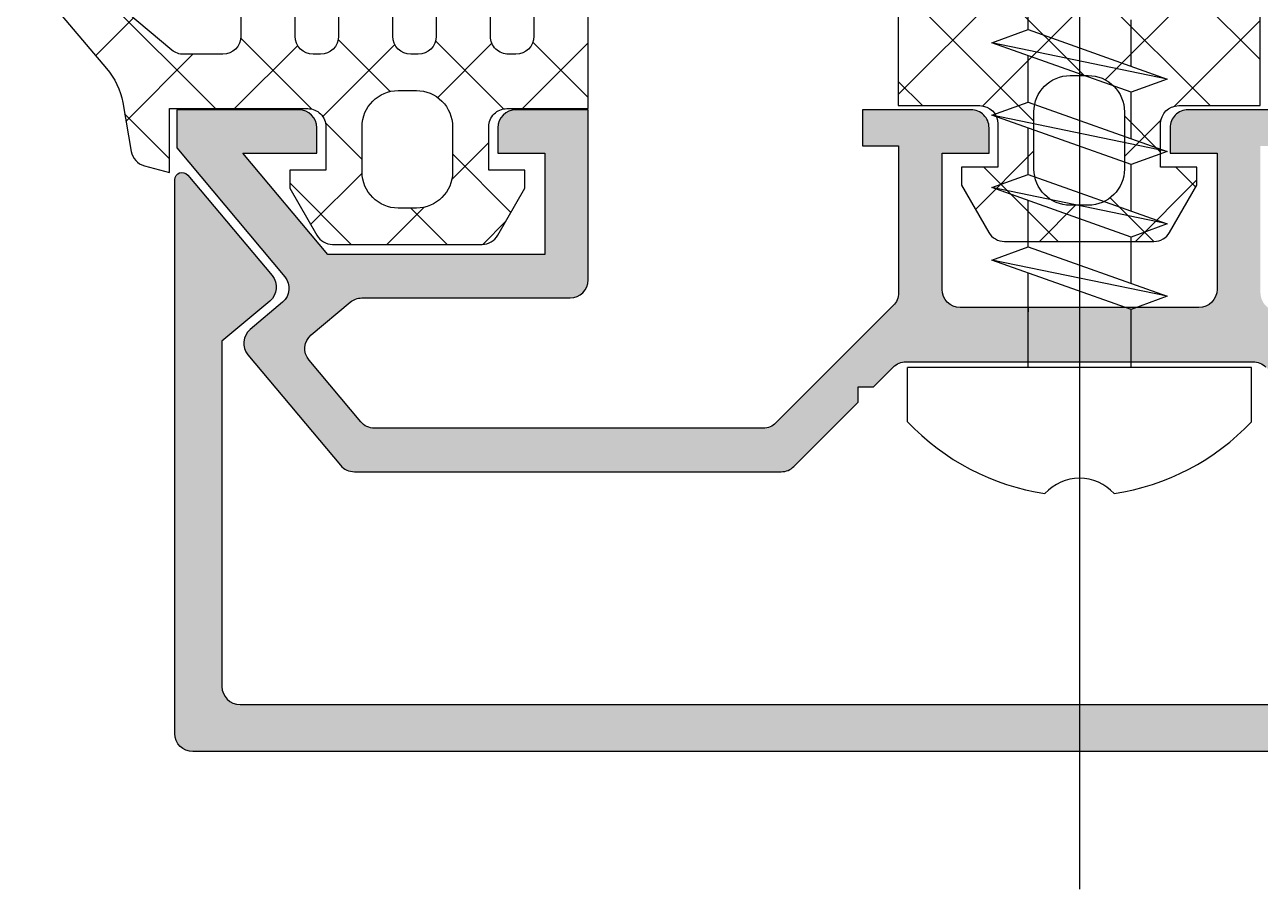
# Model space of a CAD drawing. Header units: millimetres. Extents: x 809 to 8159, y 33 to 4533.
# Drawn here: x 2927.387 to 2930.802, y 1912.967 to 1915.356 of the extents above; entities that cross this region are included whole.
import ezdxf

# ---------------------------------------------------------------- set-up
doc = ezdxf.new("R2010")
doc.units = ezdxf.units.MM
doc.linetypes.add('DASHDOT', pattern=[25.399999999999995, 12.7, -6.349999999999998, 0, -6.349999999999998])
for name, color, linetype in [('11', 11, 'Continuous'), ('EKSEN', 11, 'Continuous'), ('FITILLER', 240, 'Continuous'), ('GORUNUS-TARAMA', 11, 'Continuous')]:
    doc.layers.add(name, color=color, linetype=linetype)

# ---------------------------------------------------------------- blocks, each defined once
blk = doc.blocks.new('ajsdfxcvzx')
h = blk.add_hatch(color=256)
edge = h.paths.add_edge_path()
edge.add_line((34884.77996762441, -6676.553415649256), (34884.18020399451, -6676.553415649256))
edge.add_line((34884.18020399451, -6676.553415649256), (34883.94525609778, -6676.273415649255))
edge.add_line((34883.94525609778, -6676.273415649255), (34884.14996762441, -6676.273415649255))
edge.add_line((34884.14996762441, -6676.273415649255), (34884.14996762441, -6676.203415649255))
edge.add_arc((34884.09996762441, -6676.203415649257), 0.05000000000291038, 2.084408315922602e-09, 90)
edge.add_line((34884.09996762441, -6676.153415649255), (34883.76268819843, -6676.153415649255))
edge.add_line((34883.76268819843, -6676.153415649255), (34883.76268819843, -6676.258839545471))
edge.add_line((34883.76268819843, -6676.258839545471), (34884.06134350394, -6676.614763078764))
edge.add_arc((34884.02304128178, -6676.646902459247), 0.05000000000070128, -50.00000000061351, 39.99999999791822, ccw=False)
edge.add_line((34884.05518066227, -6676.685204681404), (34883.96568565673, -6676.760299907542))
edge.add_arc((34883.99782503722, -6676.798602129698), 0.05000000000058918, 129.9999999993865, 219.9999999979182)
edge.add_line((34883.95952281506, -6676.830741510182), (34884.2152917269, -6677.135555029739))
edge.add_arc((34884.25359394905, -6677.103415649261), 0.04999999999220452, 219.9999999992856, 270)
edge.add_line((34884.25359394905, -6677.153415649255), (34885.4331297572, -6677.153415649255))
edge.add_arc((34885.4331297572, -6677.103415649254), 0.05000000000109139, 270, 314.999999999263)
edge.add_line((34885.46848509626, -6677.138770988315), (34885.64566587187, -6676.9615902127))
edge.add_line((34885.64566587187, -6676.9615902127), (34885.64566587187, -6676.919163805828))
edge.add_line((34885.64566587187, -6676.919163805828), (34885.68809227874, -6676.919163805828))
edge.add_line((34885.68809227874, -6676.919163805828), (34885.74304353748, -6676.864212547087))
edge.add_arc((34885.77839887654, -6676.899567886147), 0.05000000000103742, 90, 134.9999999992631, ccw=False)
edge.add_line((34885.77839887654, -6676.849567886146), (34886.7369775203, -6676.849567886146))
edge.add_arc((34886.7369775203, -6676.899567886147), 0.05000000000109139, 45.000000000736975, 90, ccw=False)
edge.add_line((34886.77233285936, -6676.864212547087), (34886.8272841181, -6676.919163805828))
edge.add_line((34886.8272841181, -6676.919163805828), (34886.86971052497, -6676.919163805828))
edge.add_line((34886.86971052497, -6676.919163805828), (34886.86971052497, -6676.9615902127))
edge.add_line((34886.86971052497, -6676.9615902127), (34887.04689130059, -6677.138770988315))
edge.add_arc((34887.08224663965, -6677.103415649254), 0.05000000000103742, 225.0000000007369, 270)
edge.add_line((34887.08224663965, -6677.153415649255), (34888.26178244779, -6677.153415649255))
edge.add_arc((34888.26178244779, -6677.103415649253), 0.05000000000200089, 270, 319.9999999996867)
edge.add_line((34888.30008466995, -6677.135555029739), (34888.55585358179, -6676.830741510182))
edge.add_arc((34888.51755135963, -6676.798602129698), 0.05000000000070128, 320.0000000020818, 410.0000000006135)
edge.add_line((34888.54969074012, -6676.760299907542), (34888.46019573459, -6676.685204681404))
edge.add_arc((34888.49233511507, -6676.646902459247), 0.05000000000058918, 140.0000000020818, 230.0000000006135, ccw=False)
edge.add_line((34888.45403289291, -6676.614763078764), (34888.75268819842, -6676.258839545471))
edge.add_line((34888.75268819842, -6676.258839545471), (34888.75268819842, -6676.153415649255))
edge.add_line((34888.75268819842, -6676.153415649255), (34888.41540877244, -6676.153415649255))
edge.add_arc((34888.41540877244, -6676.203415649257), 0.05000000000200089, 90, 179.9999999979156)
edge.add_line((34888.36540877244, -6676.203415649255), (34888.36540877244, -6676.273415649255))
edge.add_line((34888.36540877244, -6676.273415649255), (34888.57012029907, -6676.273415649255))
edge.add_line((34888.57012029907, -6676.273415649255), (34888.33517240234, -6676.553415649256))
edge.add_line((34888.33517240234, -6676.553415649256), (34887.73540877244, -6676.553415649256))
edge.add_line((34887.73540877244, -6676.553415649256), (34887.73540877244, -6676.273415649255))
edge.add_line((34887.73540877244, -6676.273415649255), (34887.86540877244, -6676.273415649255))
edge.add_line((34887.86540877244, -6676.273415649255), (34887.86540877244, -6676.203415649255))
edge.add_arc((34887.81540877243, -6676.203415649254), 0.05000000000291038, 359.9999999979156, 449.9999999916624)
edge.add_line((34887.81540877244, -6676.153415649255), (34887.61540877244, -6676.153415649255))
edge.add_line((34887.61540877244, -6676.153415649255), (34887.61540877244, -6676.623415649256))
edge.add_arc((34887.66540877244, -6676.623415649254), 0.05000000000291038, 180.0000000020844, 270)
edge.add_line((34887.66540877244, -6676.673415649256), (34888.24126074223, -6676.673415649256))
edge.add_arc((34888.24126074223, -6676.723415649255), 0.0499999999992724, 49.99999999927371, 90, ccw=False)
edge.add_line((34888.27340012271, -6676.6851134271), (34888.38063089378, -6676.775090727553))
edge.add_arc((34888.34849151329, -6676.813392949711), 0.0500000000012859, -39.99999999791822, 50.000000001283524, ccw=False)
edge.add_line((34888.38679373545, -6676.845532330194), (34888.24412775097, -6677.01555502974))
edge.add_arc((34888.20582552881, -6676.983415649254), 0.05000000000187051, 270, 320.0000000004851, ccw=False)
edge.add_line((34888.20582552881, -6677.033415649255), (34887.13195226714, -6677.033415649255))
edge.add_arc((34887.13195226714, -6676.983415649254), 0.05000000000109139, 225, 270, ccw=False)
edge.add_line((34887.09659692808, -6677.018770988314), (34886.77233285936, -6676.694506919603))
edge.add_arc((34886.80768819842, -6676.659151580548), 0.04999999999653565, 179.9999999937468, 224.9999999955783, ccw=False)
edge.add_line((34886.75768819843, -6676.659151580543), (34886.75768819843, -6676.253415649256))
edge.add_line((34886.75768819843, -6676.253415649256), (34886.85768819843, -6676.253415649256))
edge.add_line((34886.85768819843, -6676.253415649256), (34886.85768819843, -6676.153415649255))
edge.add_line((34886.85768819843, -6676.153415649255), (34886.55768819842, -6676.153415649255))
edge.add_arc((34886.55768819842, -6676.203415649254), 0.04999999999836291, 90, 180.0000000020844)
edge.add_line((34886.50768819843, -6676.203415649255), (34886.50768819843, -6676.273415649255))
edge.add_line((34886.50768819843, -6676.273415649255), (34886.63768819843, -6676.273415649255))
edge.add_line((34886.63768819843, -6676.273415649255), (34886.63768819843, -6676.649567886147))
edge.add_arc((34886.58768819842, -6676.649567886148), 0.05000000000291038, -89.99999999166238, 2.084391326206969e-09, ccw=False)
edge.add_line((34886.58768819843, -6676.699567886147), (34885.92768819843, -6676.699567886147))
edge.add_arc((34885.92768819843, -6676.649567886145), 0.05000000000200089, 180.0000000020844, 270, ccw=False)
edge.add_line((34885.87768819842, -6676.649567886147), (34885.87768819842, -6676.273415649255))
edge.add_line((34885.87768819842, -6676.273415649255), (34886.00768819843, -6676.273415649255))
edge.add_line((34886.00768819843, -6676.273415649255), (34886.00768819843, -6676.203415649255))
edge.add_arc((34885.95768819842, -6676.203415649257), 0.05000000000291038, 2.084408315922602e-09, 90)
edge.add_line((34885.95768819842, -6676.153415649255), (34885.65768819842, -6676.153415649255))
edge.add_line((34885.65768819842, -6676.153415649255), (34885.65768819842, -6676.253415649256))
edge.add_line((34885.65768819842, -6676.253415649256), (34885.75768819843, -6676.253415649256))
edge.add_line((34885.75768819843, -6676.253415649256), (34885.75768819843, -6676.659151580543))
edge.add_arc((34885.70768819842, -6676.65915158054), 0.05000000000291038, 314.99999999778913, 359.9999999968734, ccw=False)
edge.add_line((34885.74304353748, -6676.694506919603), (34885.41877946878, -6677.018770988314))
edge.add_arc((34885.38342412972, -6676.983415649254), 0.05000000000039431, 270, 315, ccw=False)
edge.add_line((34885.38342412972, -6677.033415649255), (34884.30955086803, -6677.033415649255))
edge.add_arc((34884.30955086803, -6676.983415649262), 0.04999999999381544, 219.9999999984873, 270, ccw=False)
edge.add_line((34884.27124864588, -6677.01555502974), (34884.1285826614, -6676.845532330194))
edge.add_arc((34884.16688488355, -6676.813392949707), 0.05000000000303974, 130.0000000077832, 220.0000000011117, ccw=False)
edge.add_line((34884.13474550306, -6676.775090727553), (34884.24197627413, -6676.6851134271))
edge.add_arc((34884.27411565463, -6676.723415649255), 0.05000000000387265, 90.00000000833762, 130.0000000071133, ccw=False)
edge.add_line((34884.27411565462, -6676.673415649256), (34884.84996762441, -6676.673415649256))
edge.add_arc((34884.84996762441, -6676.623415649254), 0.05000000000200089, 270, 359.9999999979156)
edge.add_line((34884.89996762441, -6676.623415649256), (34884.89996762441, -6676.153415649255))
edge.add_line((34884.89996762441, -6676.153415649255), (34884.69996762442, -6676.153415649255))
edge.add_arc((34884.69996762442, -6676.203415649257), 0.05000000000200089, 90, 179.9999999979156)
edge.add_line((34884.64996762441, -6676.203415649255), (34884.64996762441, -6676.273415649255))
edge.add_line((34884.64996762441, -6676.273415649255), (34884.77996762441, -6676.273415649255))
edge.add_line((34884.77996762441, -6676.273415649255), (34884.77996762441, -6676.553415649256))
h = blk.add_hatch(color=256)
edge = h.paths.add_edge_path()
edge.add_arc((34883.93768819843, -6677.746723421571), 0.05000000000291038, 179.9999999979156, 269.9999999916624)
edge.add_line((34883.93768819842, -6677.796723421569), (34888.57768819842, -6677.796723421569))
edge.add_arc((34888.57768819842, -6677.746723421567), 0.05000000000200089, 270, 359.9999999979156)
edge.add_line((34888.62768819842, -6677.746723421569), (34888.62768819842, -6676.793112363805))
edge.add_line((34888.62768819842, -6676.793112363805), (34888.4954165359, -6676.682123260569))
edge.add_arc((34888.52755591639, -6676.643821038416), 0.04999999999780233, 139.999999993529, 229.9999999979339, ccw=False)
edge.add_line((34888.48925369424, -6676.611681657929), (34888.72236730956, -6676.333867669376))
edge.add_arc((34888.73768819842, -6676.346723421571), 0.02000000000402999, 5.211006737226853e-09, 140.0000000022517, ccw=False)
edge.add_line((34888.75768819843, -6676.34672342157), (34888.75768819843, -6677.876723421569))
edge.add_arc((34888.70768819842, -6677.876723421568), 0.05000000000291038, 270, 359.9999999989578, ccw=False)
edge.add_line((34888.70768819842, -6677.926723421569), (34883.80768819842, -6677.926723421569))
edge.add_arc((34883.80768819842, -6677.876723421572), 0.04999999999745341, 179.9999999968734, 270, ccw=False)
edge.add_line((34883.75768819843, -6677.876723421569), (34883.75768819843, -6676.34672342157))
edge.add_arc((34883.77768819842, -6676.346723421569), 0.01999999999679858, 40.000000005158824, 180.0000000026055, ccw=False)
edge.add_line((34883.79300908728, -6676.333867669376), (34884.02612270262, -6676.611681657928))
edge.add_arc((34883.98782048046, -6676.643821038411), 0.05000000000070128, -50.000000001283524, 39.99999999791822, ccw=False)
edge.add_line((34884.01995986095, -6676.682123260569), (34883.88768819843, -6676.793112363805))
edge.add_line((34883.88768819843, -6676.793112363805), (34883.88768819843, -6677.746723421569))
at = {"layer": 'FITILLER'}
h = blk.add_hatch(dxfattribs=at)
h.set_pattern_fill('NET', color=256, scale=1.499999999999999, angle=135, style=0)
h.set_pattern_definition([(134.9999999999999, (34808.22558262694, -6694.463468354938), (-0.1325825214724775, -0.1325825214724777), []), (225, (34808.22558262694, -6694.463468354938), (0.1325825214724776, -0.1325825214724777), [])])
edge = h.paths.add_edge_path(flags=16)
edge.add_arc((34886.28170204256, -6676.158851793674), 0.1000000000030923, 2.084391326206969e-09, 90, ccw=False)
edge.add_line((34886.38170204256, -6676.158851793671), (34886.38170204256, -6676.317125699782))
edge.add_arc((34886.28170204256, -6676.317125699779), 0.1000000000058208, 270, 359.9999999984367, ccw=False)
edge.add_line((34886.28170204256, -6676.417125699782), (34886.23170204256, -6676.417125699782))
edge.add_arc((34886.23170204257, -6676.317125699783), 0.09999999999854481, 179.9999999994789, 269.99999999583116, ccw=False)
edge.add_line((34886.13170204256, -6676.317125699782), (34886.13170204256, -6676.158851793671))
edge.add_arc((34886.23170204257, -6676.158851793671), 0.1000000000058208, 90.00000000416878, 180, ccw=False)
edge.add_line((34886.23170204256, -6676.058851793671), (34886.28170204256, -6676.058851793671))
edge = h.paths.add_edge_path()
edge.add_line((34886.75670204256, -6676.142125699782), (34886.75670204256, -6675.625331301978))
edge.add_arc((34886.74670204256, -6675.625331301977), 0.01000000000203727, 359.999999994789, 495.000000014739)
edge.add_line((34886.73963097475, -6675.618260234169), (34886.62884159666, -6675.729049612341))
edge.add_arc((34886.62252484373, -6675.722732859404), 0.008933237673640144, 225, 315, ccw=False)
edge.add_line((34886.61620809079, -6675.729049612341), (34886.50690066288, -6675.619742184515))
edge.add_arc((34886.50058390995, -6675.626058937455), 0.008933237675569472, 45.00000001237427, 135.0000000123743)
edge.add_line((34886.49426715701, -6675.619742184521), (34886.38495972927, -6675.729049612341))
edge.add_arc((34886.37864297634, -6675.722732859407), 0.008933237665922826, 224.9999999835009, 314.99999998350097, ccw=False)
edge.add_line((34886.37232622341, -6675.729049612341), (34886.26301879549, -6675.619742184515))
edge.add_arc((34886.25670204256, -6675.626058937451), 0.008933237667852156, 45.00000002887334, 135.0000000288733)
edge.add_line((34886.25038528963, -6675.619742184521), (34886.14107786189, -6675.729049612341))
edge.add_arc((34886.13476110895, -6675.722732859404), 0.008933237673640144, 225, 315, ccw=False)
edge.add_line((34886.12844435601, -6675.729049612341), (34886.01913692812, -6675.619742184518))
edge.add_arc((34886.01282017518, -6675.626058937455), 0.008933237673640144, 45, 135)
edge.add_line((34886.00650342224, -6675.619742184518), (34885.8971959945, -6675.729049612341))
edge.add_arc((34885.89087924157, -6675.722732859404), 0.008933237673640144, 225, 315, ccw=False)
edge.add_line((34885.88456248863, -6675.729049612341), (34885.77377311037, -6675.618260234083))
edge.add_arc((34885.76670204256, -6675.625331301894), 0.009999999999435752, 44.99999999631525, 180.000000005211)
edge.add_line((34885.75670204256, -6675.625331301895), (34885.75670204256, -6676.142125699782))
edge.add_line((34885.75670204256, -6676.142125699782), (34885.98170204256, -6676.142125699782))
edge.add_arc((34885.98170204256, -6676.192125699779), 0.04999999999745341, -3.126615411019884e-09, 90, ccw=False)
edge.add_line((34886.03170204256, -6676.192125699782), (34886.03170204256, -6676.312125699782))
edge.add_line((34886.03170204256, -6676.312125699782), (34885.93170204257, -6676.312125699782))
edge.add_line((34885.93170204257, -6676.312125699782), (34885.93170204257, -6676.362125699782))
edge.add_line((34885.93170204257, -6676.362125699782), (34886.00675757756, -6676.492125699782))
edge.add_arc((34886.05005884774, -6676.467125699787), 0.04999999999240908, 209.9999999985236, 270)
edge.add_line((34886.05005884774, -6676.517125699782), (34886.46334523738, -6676.517125699782))
edge.add_arc((34886.46334523738, -6676.467125699787), 0.04999999999472493, 270, 330.0000000014764)
edge.add_line((34886.50664650757, -6676.492125699782), (34886.58170204256, -6676.362125699782))
edge.add_line((34886.58170204256, -6676.362125699782), (34886.58170204256, -6676.312125699782))
edge.add_line((34886.58170204256, -6676.312125699782), (34886.48170204256, -6676.312125699782))
edge.add_line((34886.48170204256, -6676.312125699782), (34886.48170204256, -6676.192125699782))
edge.add_arc((34886.53170204256, -6676.192125699779), 0.05000000000291038, 90.00000000833762, 180.0000000031266, ccw=False)
edge.add_line((34886.53170204256, -6676.142125699782), (34886.75670204256, -6676.142125699782))
h = blk.add_hatch(dxfattribs=at)
h.set_pattern_fill('NET', color=256, scale=1.499999999999999, angle=135, style=0)
h.set_pattern_definition([(45.00000000000003, (34900.74580010236, -6690.569310699352), (0.1325825214724776, -0.1325825214724776), []), (314.9999999999999, (34900.74580010236, -6690.569310699352), (-0.1325825214724775, -0.1325825214724777), [])])
edge = h.paths.add_edge_path(flags=16)
edge.add_arc((34884.37496762442, -6676.32532972287), 0.0999999999994543, 179.9999999994789, 269.99999999583116, ccw=False)
edge.add_line((34884.27496762441, -6676.325329722869), (34884.27496762441, -6676.200329722869))
edge.add_arc((34884.37496762442, -6676.200329722869), 0.1000000000058208, 90.00000000416878, 180, ccw=False)
edge.add_line((34884.37496762441, -6676.10032972287), (34884.42496762441, -6676.10032972287))
edge.add_arc((34884.42496762441, -6676.200329722873), 0.1000000000030923, 2.084391326206969e-09, 90, ccw=False)
edge.add_line((34884.52496762441, -6676.200329722869), (34884.52496762441, -6676.325329722869))
edge.add_arc((34884.42496762441, -6676.325329722867), 0.1000000000058208, 270, 359.9999999984367, ccw=False)
edge.add_line((34884.42496762441, -6676.42532972287), (34884.37496762441, -6676.42532972287))
edge = h.paths.add_edge_path()
edge.add_arc((34883.41643577598, -6676.168541348883), 0.2000000000014111, 10.000000001706383, 40.233142158142925, ccw=False)
edge.add_line((34883.61339732658, -6676.133811713344), (34883.63715689394, -6676.268558915723))
edge.add_arc((34883.68639728158, -6676.259876506842), 0.04999999999764103, 189.9999999969365, 254.9999999982706)
edge.add_line((34883.67345632933, -6676.308172798154), (34883.74268819843, -6676.326723421569))
edge.add_line((34883.74268819843, -6676.326723421569), (34883.74268819843, -6676.15032972287))
edge.add_line((34883.74268819843, -6676.15032972287), (34884.12496762441, -6676.15032972287))
edge.add_arc((34884.12496762441, -6676.200329722868), 0.04999999999745341, -2.084391326206969e-09, 90, ccw=False)
edge.add_line((34884.17496762441, -6676.200329722869), (34884.17496762441, -6676.32032972287))
edge.add_line((34884.17496762441, -6676.32032972287), (34884.07496762442, -6676.32032972287))
edge.add_line((34884.07496762442, -6676.32032972287), (34884.07496762442, -6676.370329722869))
edge.add_line((34884.07496762442, -6676.370329722869), (34884.15002315941, -6676.50032972287))
edge.add_arc((34884.19332442959, -6676.475329722874), 0.04999999999240908, 209.9999999985236, 270)
edge.add_line((34884.19332442959, -6676.52532972287), (34884.60661081923, -6676.52532972287))
edge.add_arc((34884.60661081923, -6676.475329722874), 0.04999999999563443, 270, 330.0000000014764)
edge.add_line((34884.64991208942, -6676.50032972287), (34884.72496762441, -6676.370329722869))
edge.add_line((34884.72496762441, -6676.370329722869), (34884.72496762441, -6676.32032972287))
edge.add_line((34884.72496762441, -6676.32032972287), (34884.62496762441, -6676.32032972287))
edge.add_line((34884.62496762441, -6676.32032972287), (34884.62496762441, -6676.200329722869))
edge.add_arc((34884.67496762441, -6676.200329722868), 0.05000000000291038, 90.00000000833762, 180.0000000020844, ccw=False)
edge.add_line((34884.67496762441, -6676.15032972287), (34884.89996762441, -6676.15032972287))
edge.add_line((34884.89996762441, -6676.15032972287), (34884.89996762441, -6675.80032972287))
edge.add_line((34884.89996762441, -6675.80032972287), (34884.74996762441, -6675.80032972287))
edge.add_line((34884.74996762441, -6675.80032972287), (34884.74996762441, -6675.950329722869))
edge.add_arc((34884.69996762441, -6675.950329722871), 0.05000000000291038, -89.99999999166238, 2.084391326206969e-09, ccw=False)
edge.add_line((34884.69996762442, -6676.00032972287), (34884.67996762441, -6676.00032972287))
edge.add_arc((34884.67996762441, -6675.950329722868), 0.05000000000200089, 180.0000000020844, 270, ccw=False)
edge.add_line((34884.62996762441, -6675.950329722869), (34884.62996762441, -6675.80032972287))
edge.add_line((34884.62996762441, -6675.80032972287), (34884.47996762441, -6675.80032972287))
edge.add_line((34884.47996762441, -6675.80032972287), (34884.47996762441, -6675.950329722869))
edge.add_arc((34884.42996762441, -6675.950329722868), 0.05000000000291038, 270, 359.9999999979156, ccw=False)
edge.add_line((34884.42996762441, -6676.00032972287), (34884.40996762441, -6676.00032972287))
edge.add_arc((34884.40996762442, -6675.950329722871), 0.04999999999836291, 179.9999999979156, 269.9999999916624, ccw=False)
edge.add_line((34884.35996762441, -6675.950329722869), (34884.35996762441, -6675.80032972287))
edge.add_line((34884.35996762441, -6675.80032972287), (34884.20996762441, -6675.80032972287))
edge.add_line((34884.20996762441, -6675.80032972287), (34884.20996762441, -6675.950329722869))
edge.add_arc((34884.15996762441, -6675.950329722868), 0.05000000000291038, 270, 359.9999999979156, ccw=False)
edge.add_line((34884.15996762441, -6676.00032972287), (34884.13996762441, -6676.00032972287))
edge.add_arc((34884.13996762441, -6675.950329722871), 0.04999999999836291, 179.9999999979156, 270, ccw=False)
edge.add_line((34884.08996762442, -6675.950329722869), (34884.08996762442, -6675.80032972287))
edge.add_line((34884.08996762442, -6675.80032972287), (34883.93996762441, -6675.80032972287))
edge.add_line((34883.93996762441, -6675.80032972287), (34883.93996762441, -6675.950329722869))
edge.add_arc((34883.88996762441, -6675.950329722868), 0.05000000000291038, 270, 359.9999999979156, ccw=False)
edge.add_line((34883.88996762441, -6676.00032972287), (34883.78180621746, -6676.00032972287))
edge.add_arc((34883.78180621746, -6675.95032972286), 0.05000000000927685, 230.0000000002558, 270, ccw=False)
edge.add_line((34883.74966683697, -6675.988631945025), (34883.43085932555, -6675.721120679772))
edge.add_arc((34883.39268819842, -6675.753415649257), 0.05000000000056654, 40.2331421552053, 220.2331421605906)
edge.add_line((34883.3545170713, -6675.785710618741), (34883.56912028448, -6676.039361470937))
at = {"elevation": -1.177796e-10}
blk.add_lwpolyline([(34886.85768819843, -6676.153415649255), (34886.55768819842, -6676.153415649255, 0.4142135623730951), (34886.50768819843, -6676.203415649255), (34886.50768819843, -6676.273415649255), (34886.63768819843, -6676.273415649255), (34886.63768819843, -6676.649567886147, -0.4142135623730951), (34886.58768819843, -6676.699567886147), (34885.92768819843, -6676.699567886147, -0.4142135623730951), (34885.87768819842, -6676.649567886147), (34885.87768819842, -6676.273415649255), (34886.00768819843, -6676.273415649255), (34886.00768819843, -6676.203415649255, 0.4142135623730951), (34885.95768819842, -6676.153415649255), (34885.65768819842, -6676.153415649255), (34885.65768819842, -6676.253415649256), (34885.75768819843, -6676.253415649256), (34885.75768819843, -6676.659151580543, -0.198912367379658), (34885.74304353748, -6676.694506919603), (34885.41877946878, -6677.018770988314, -0.1989123673796371), (34885.38342412972, -6677.033415649255), (34884.30955086803, -6677.033415649255, -0.2216946626429332), (34884.27124864588, -6677.01555502974), (34884.1285826614, -6676.845532330194, -0.4142135623732124), (34884.13474550306, -6676.775090727553), (34884.24197627413, -6676.6851134271, -0.1763269807083682), (34884.27411565462, -6676.673415649256), (34884.84996762441, -6676.673415649256, 0.4142135623730951), (34884.89996762441, -6676.623415649256), (34884.89996762441, -6676.153415649255), (34884.69996762442, -6676.153415649255, 0.4142135623730951), (34884.64996762441, -6676.203415649255), (34884.64996762441, -6676.273415649255), (34884.77996762441, -6676.273415649255), (34884.77996762441, -6676.553415649256), (34884.18020399451, -6676.553415649256), (34883.94525609778, -6676.273415649255), (34884.14996762441, -6676.273415649255), (34884.14996762441, -6676.203415649255, 0.4142135623730951), (34884.09996762441, -6676.153415649255), (34883.76268819843, -6676.153415649255), (34883.76268819843, -6676.258839545471), (34884.06134350394, -6676.614763078764, -0.4142135623731674), (34884.05518066227, -6676.685204681404), (34883.96568565673, -6676.760299907542, 0.4142135623732124), (34883.95952281506, -6676.830741510182), (34884.2152917269, -6677.135555029739, 0.2216946626429264), (34884.25359394905, -6677.153415649255), (34885.4331297572, -6677.153415649255, 0.198912367379658), (34885.46848509626, -6677.138770988315), (34885.64566587187, -6676.9615902127), (34885.64566587187, -6676.919163805828), (34885.68809227874, -6676.919163805828), (34885.74304353748, -6676.864212547087, -0.198912367379658), (34885.77839887654, -6676.849567886146), (34886.7369775203, -6676.849567886146, -0.1989123673796624), (34886.77233285936, -6676.864212547087)], format="xyb", dxfattribs=at)
blk.add_lwpolyline([(34883.88768819843, -6677.746723421569, 0.4142135623730951), (34883.93768819842, -6677.796723421569), (34888.57768819842, -6677.796723421569, 0.4142135623730951), (34888.62768819842, -6677.746723421569), (34888.62768819842, -6676.793112363805), (34888.4954165359, -6676.682123260569, -0.4142135623731419), (34888.48925369424, -6676.611681657929), (34888.72236730956, -6676.333867669376, -0.7002075382095383), (34888.75768819843, -6676.34672342157), (34888.75768819843, -6677.876723421569, -0.4142135623730617), (34888.70768819842, -6677.926723421569), (34883.80768819842, -6677.926723421569, -0.4142135623730951), (34883.75768819843, -6677.876723421569), (34883.75768819843, -6676.34672342157, -0.7002075382097253), (34883.79300908728, -6676.333867669376), (34884.02612270262, -6676.611681657928, -0.414213562373189), (34884.01995986095, -6676.682123260569), (34883.88768819843, -6676.793112363805)], format="xyb", close=True, dxfattribs=at)
at = {"layer": '11'}
for p, q in [((34886.11537065855, -6675.932150687015), (34886.11537065855, -6675.804002069376)), ((34886.40000573829, -6676.033091468878), (34886.40000573829, -6675.90494285124)), ((34886.01536373864, -6675.968550229082), (34886.11537065855, -6675.932150687015)), ((34886.11537065855, -6675.932150687015), (34886.50001265821, -6676.068557148993)), ((34886.40000573829, -6676.104956691061), (34886.01536373864, -6675.968550229082)), ((34886.50001265821, -6676.068557148993), (34886.01536373864, -6675.968550229082)), ((34886.11537065855, -6676.132164526835), (34886.11537065855, -6676.004015909197)), ((34886.50001265821, -6676.068557148993), (34886.40000573829, -6676.104956691061)), ((34886.40000573829, -6676.233105308699), (34886.40000573829, -6676.104956691061)), ((34886.01536373864, -6676.168564068903), (34886.11537065855, -6676.132164526835)), ((34886.11537065855, -6676.132164526835), (34886.50001265821, -6676.268570988814)), ((34886.40000573829, -6676.304970530882), (34886.01536373864, -6676.168564068903)), ((34886.50001265821, -6676.268570988814), (34886.01536373864, -6676.168564068903)), ((34886.11537065855, -6676.332178366656), (34886.11537065855, -6676.204029749018)), ((34886.50001265821, -6676.268570988814), (34886.40000573829, -6676.304970530882)), ((34886.40000573829, -6676.43311914852), (34886.40000573829, -6676.304970530882)), ((34886.01536373864, -6676.368577908725), (34886.11537065855, -6676.332178366656)), ((34886.11537065855, -6676.332178366656), (34886.50001265821, -6676.468584828634)), ((34886.40000573829, -6676.504984370703), (34886.01536373864, -6676.368577908725)), ((34886.50001265821, -6676.468584828634), (34886.01536373864, -6676.368577908725)), ((34886.11537065855, -6676.532192206477), (34886.11537065855, -6676.404043588838)), ((34886.50001265821, -6676.468584828634), (34886.40000573829, -6676.504984370703)), ((34886.40000573829, -6676.633132988341), (34886.40000573829, -6676.504984370703)), ((34886.01536373864, -6676.568591748545), (34886.11537065855, -6676.532192206477)), ((34886.11537065855, -6676.532192206477), (34886.50001265821, -6676.668598668455)), ((34886.40000573829, -6676.704998210524), (34886.01536373864, -6676.568591748545)), ((34886.50001265821, -6676.668598668455), (34886.01536373864, -6676.568591748545)), ((34886.11536426838, -6676.697933273095), (34886.11536426838, -6676.604055162496)), ((34886.11536426838, -6676.865422469489), (34886.11536426838, -6676.604055162496)), ((34886.50001265821, -6676.668598668455), (34886.40000573829, -6676.704998210524)), ((34886.11536426838, -6676.69835694903), (34886.11536426838, -6676.697933273095)), ((34886.11536426838, -6676.69835694903), (34886.11536426838, -6676.697933273095)), ((34886.11536426838, -6676.697933273095), (34886.11536426838, -6676.711924467226)), ((34886.11536426838, -6676.697933273095), (34886.11536426838, -6676.711924467226)), ((34886.40000573829, -6676.707062868421), (34886.40000573829, -6676.704998210524)), ((34886.40000573829, -6676.865422469489), (34886.40000573829, -6676.704998210524)), ((34885.78268819842, -6677.015422469491), (34885.78268819842, -6676.86542246949)), ((34886.73268819843, -6676.865422469489), (34885.78268819842, -6676.86542246949)), ((34886.73268819843, -6677.015422469491), (34886.73268819843, -6676.865422469489))]:
    blk.add_line(p, q, dxfattribs=at)
for centre, radius, start, end in [((34886.25768819843, -6676.567617591441), 0.6528048780487974, 223.3119780770507, 261.5927706748441), ((34886.25768819843, -6676.567617591441), 0.6528048780487974, 278.4072293251559, 316.6880219229493), ((34886.25768819843, -6677.301435008616), 0.1298408752463274, 42.68487366158671, 137.3151263384133)]:
    blk.add_arc(centre, radius, start, end, dxfattribs=at)
at = {"layer": 'EKSEN', "linetype": 'DASHDOT', "ltscale": 5}
blk.add_line((34886.25768819843, -6664.464769546483), (34886.25768819843, -6678.306878555522), dxfattribs=at)
at = {"layer": 'FITILLER', "elevation": -1.177796e-10}
for points in [[(34885.75670204256, -6675.625331301895), (34885.75670204256, -6676.142125699782), (34885.98170204256, -6676.142125699782, -0.4142135623730951), (34886.03170204256, -6676.192125699782), (34886.03170204256, -6676.312125699782), (34885.93170204257, -6676.312125699782), (34885.93170204257, -6676.362125699782), (34886.00675757756, -6676.492125699782, 0.2679491924311166), (34886.05005884774, -6676.517125699782), (34886.46334523738, -6676.517125699782, 0.2679491924311237), (34886.50664650757, -6676.492125699782), (34886.58170204256, -6676.362125699782), (34886.58170204256, -6676.312125699782), (34886.48170204256, -6676.312125699782), (34886.48170204256, -6676.192125699782, -0.4142135623730951), (34886.53170204256, -6676.142125699782), (34886.75670204256, -6676.142125699782), (34886.75670204256, -6675.625331301978, 0.6681786380582106)], [(34884.74996762441, -6675.80032972287), (34884.74996762441, -6675.950329722869, -0.4142135623730951), (34884.69996762442, -6676.00032972287), (34884.67996762441, -6676.00032972287, -0.4142135623730951), (34884.62996762441, -6675.950329722869), (34884.62996762441, -6675.80032972287)], [(34884.47996762441, -6675.80032972287), (34884.47996762441, -6675.950329722869, -0.4142135623730951), (34884.42996762441, -6676.00032972287), (34884.40996762441, -6676.00032972287, -0.4142135623730951), (34884.35996762441, -6675.950329722869), (34884.35996762441, -6675.80032972287)], [(34884.20996762441, -6675.80032972287), (34884.20996762441, -6675.950329722869, -0.4142135623730951), (34884.15996762441, -6676.00032972287), (34884.13996762441, -6676.00032972287, -0.4142135623730951), (34884.08996762442, -6675.950329722869), (34884.08996762442, -6675.80032972287)], [(34883.93996762441, -6675.80032972287), (34883.93996762441, -6675.950329722869, -0.4142135623730951), (34883.88996762441, -6676.00032972287), (34883.78180621746, -6676.00032972287, -0.1763269807084748), (34883.74966683697, -6675.988631945025), (34883.43085932555, -6675.721120679772, 1.000000000000021)], [(34883.3545170713, -6675.785710618741), (34883.56912028448, -6676.039361470937, -0.1326875429165003), (34883.61339732658, -6676.133811713344), (34883.63715689394, -6676.268558915723, 0.2914734195860864), (34883.67345632933, -6676.308172798154), (34883.74268819843, -6676.326723421569), (34883.74268819843, -6676.15032972287), (34884.12496762441, -6676.15032972287, -0.4142135623730951), (34884.17496762441, -6676.200329722869), (34884.17496762441, -6676.32032972287), (34884.07496762442, -6676.32032972287), (34884.07496762442, -6676.370329722869), (34884.15002315941, -6676.50032972287, 0.267949192431109), (34884.19332442959, -6676.52532972287), (34884.60661081923, -6676.52532972287, 0.2679491924311237), (34884.64991208942, -6676.50032972287), (34884.72496762441, -6676.370329722869), (34884.72496762441, -6676.32032972287), (34884.62496762441, -6676.32032972287), (34884.62496762441, -6676.200329722869, -0.4142135623730951), (34884.67496762441, -6676.15032972287), (34884.89996762441, -6676.15032972287), (34884.89996762441, -6675.80032972287)]]:
    blk.add_lwpolyline(points, format="xyb", dxfattribs=at)
for points in [[(34886.28170204256, -6676.058851793671, -0.4142135623731117), (34886.38170204256, -6676.158851793671), (34886.38170204256, -6676.317125699782, -0.4142135623730904), (34886.28170204256, -6676.417125699782), (34886.23170204256, -6676.417125699782, -0.4142135623730951), (34886.13170204256, -6676.317125699782), (34886.13170204256, -6676.158851793671, -0.4142135623730951), (34886.23170204256, -6676.058851793671)], [(34884.37496762441, -6676.42532972287, -0.4142135623730951), (34884.27496762441, -6676.325329722869), (34884.27496762441, -6676.200329722869, -0.4142135623730951), (34884.37496762441, -6676.10032972287), (34884.42496762441, -6676.10032972287, -0.4142135623731117), (34884.52496762441, -6676.200329722869), (34884.52496762441, -6676.325329722869, -0.4142135623730951), (34884.42496762441, -6676.42532972287)]]:
    blk.add_lwpolyline(points, format="xyb", close=True, dxfattribs=at)

msp = doc.modelspace()

# ---------------------------------------------------------------- block references
at = {"layer": 'GORUNUS-TARAMA'}
msp.add_blockref('ajsdfxcvzx', (-31955.95567726321, 8591.274052643628), dxfattribs=at)

doc.saveas('drawing.dxf')
